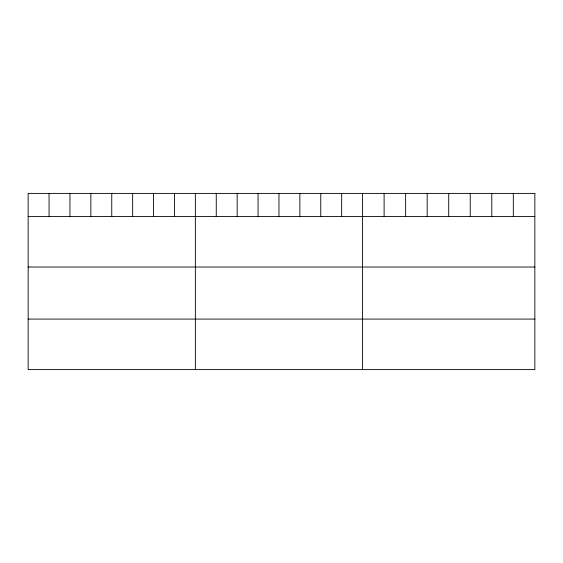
<?xml version="1.0" encoding="UTF-8"?>
<svg xmlns="http://www.w3.org/2000/svg" width="563" height="563" viewBox="0 0 563 563"><rect width="100%" height="100%" fill="white"/><g stroke="black" fill="none" stroke-linecap="round" stroke-linejoin="round"><path stroke-width="0.84" d="M28.15 216.502L534.85 216.502M28.15 267.024L534.85 267.024M28.15 319.08L534.85 319.08M513.315 193.398L513.315 216.502M491.78 193.398L491.78 216.502M470.246 193.398L470.246 216.502M448.711 193.398L448.711 216.502M427.176 193.398L427.176 216.502M405.641 193.398L405.641 216.502M384.107 193.398L384.107 216.502M362.572 193.398L362.572 369.602M341.671 193.398L341.671 216.502M320.769 193.398L320.769 216.502M299.868 193.398L299.868 216.502M278.966 193.398L278.966 216.502M258.065 193.398L258.065 216.502M237.164 193.398L237.164 216.502M216.262 193.398L216.262 216.502M195.361 193.398L195.361 369.602M174.46 193.398L174.46 216.502M153.558 193.398L153.558 216.502M132.657 193.398L132.657 216.502M111.756 193.398L111.756 216.502M90.854 193.398L90.854 216.502M69.953 193.398L69.953 216.502M49.051 193.398L49.051 216.502M534.85 193.398L28.15 193.398L28.15 369.602L534.85 369.602L534.85 193.398"/></g></svg>
